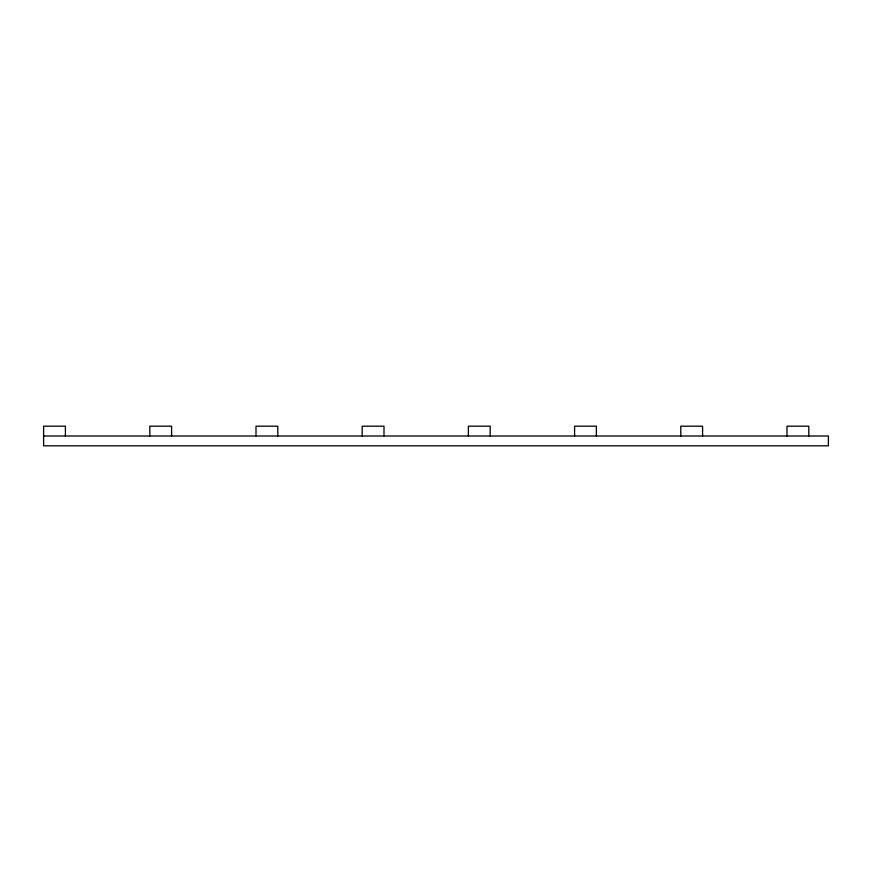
<?xml version="1.0" encoding="UTF-8"?>
<svg xmlns="http://www.w3.org/2000/svg" width="872" height="872" viewBox="0 0 872 872"><rect width="100%" height="100%" fill="white"/><g stroke="black" fill="none" stroke-linecap="round" stroke-linejoin="round"><path stroke-width="1.31" d="M43.6 436L828.4 436L828.4 445.81L43.6 445.81L43.6 426.19L65.4 426.19L65.4 436M808.78 436L808.78 426.19L786.98 426.19L786.98 436M702.581 436L702.581 426.19L680.781 426.19L680.781 436M596.383 436L596.383 426.19L574.583 426.19L574.583 436M490.184 436L490.184 426.19L468.384 426.19L468.384 436M383.996 436L383.996 426.19L362.196 426.19L362.196 436M277.797 436L277.797 426.19L255.997 426.19L255.997 436M171.599 436L171.599 426.19L149.799 426.19L149.799 436"/></g></svg>
